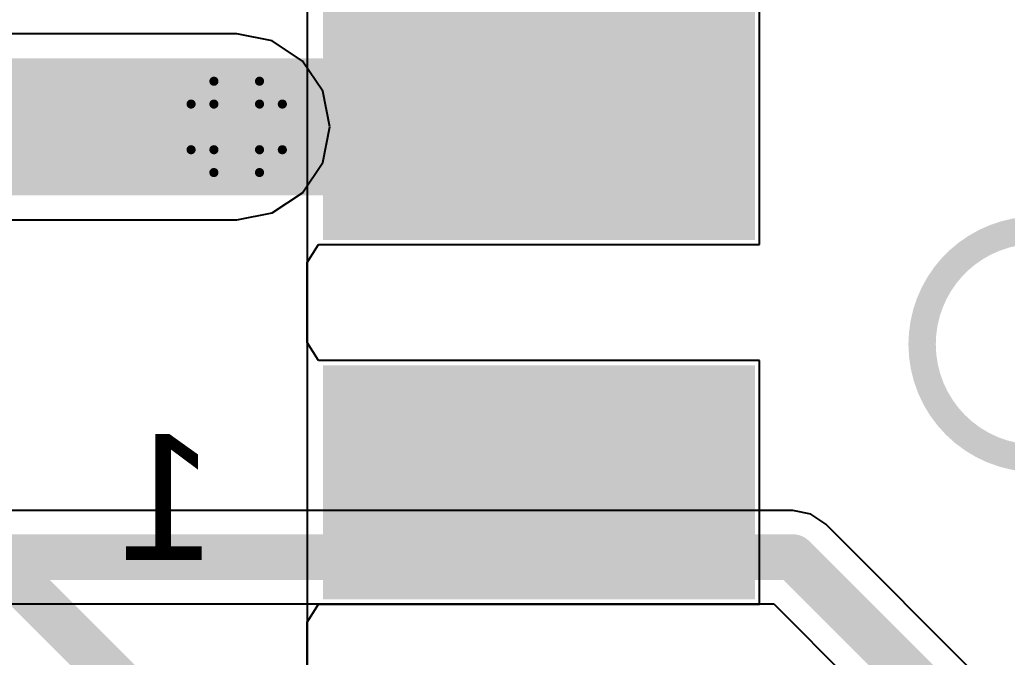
# Model space of a CAD drawing. Header units: inches. Extents: x -25 to 271, y -41 to 15.
# Drawn here: x 23.37 to 28.87, y -24.62 to -21.07 of the extents above; entities that cross this region are included whole.
import ezdxf

# ---------------------------------------------------------------- set-up
doc = ezdxf.new("R2010")
doc.units = ezdxf.units.IN
for name, color, linetype in [('Bottom Layer', 5, 'Continuous'), ('Bottom Overlay', 54, 'Continuous'), ('Bottom Paste', 16, 'Continuous'), ('Bottom Solder', 6, 'Continuous'), ('Dimensions', 6, 'Continuous'), ('Drill Drawing', 1, 'Continuous'), ('Top Layer', 1, 'Continuous'), ('Via Holes', 16, 'Continuous')]:
    doc.layers.add(name, color=color, linetype=linetype)
doc.styles.add('Arial', font='', dxfattribs={"height": 0.2})
doc.styles.get('Arial').set_extended_font_data('Arial')

# ---------------------------------------------------------------- blocks, each defined once
blk = doc.blocks.new('BL_R8812AF1_B_14')
at = {"layer": 'Bottom Layer'}
for points in [[(-14.59999874, 5.54999779), (-12.39999806, 5.54999779), (-12.39999806, 4.44999745), (-14.59999874, 4.44999745)], [(-14.59999874, 3.549996709999999), (-12.39999806, 3.549996709999999), (-12.39999806, 2.44999637), (-14.59999874, 2.44999637)]]:
    blk.add_hatch(color=5, dxfattribs=at).paths.add_polyline_path(points)
at = {"layer": 'Bottom Paste'}
for points in [[(-14.59999874, 5.54999779), (-12.39999806, 5.54999779), (-12.39999806, 4.44999745), (-14.59999874, 4.44999745)], [(-14.59999874, 3.549996709999999), (-12.39999806, 3.549996709999999), (-12.39999806, 2.44999637), (-14.59999874, 2.44999637)]]:
    blk.add_hatch(color=16, dxfattribs=at).paths.add_polyline_path(points)
at = {"layer": 'Bottom Solder'}
for points in [[(-14.70159874, 5.651597789999999), (-12.29839806, 5.651597789999999), (-12.29839806, 4.34839745), (-14.70159874, 4.34839745)], [(-14.70159874, 3.65159671), (-12.29839806, 3.65159671), (-12.29839806, 2.34839637), (-14.70159874, 2.34839637)]]:
    blk.add_hatch(color=6, dxfattribs=at).paths.add_polyline_path(points)
at = {"layer": 'Bottom Overlay', "style": 'Arial', "text_generation_flag": 2}
blk.add_text('1', height=0.7000011399999999, rotation=180, dxfattribs=at).set_placement((-11.6965984, 5.431797619999999))

msp = doc.modelspace()

# ---------------------------------------------------------------- hatches: boundary and pattern name
at = {"layer": 'Bottom Layer'}
h = msp.add_hatch(color=5, dxfattribs=at)
edge = h.paths.add_edge_path()
edge.add_arc((24.57691808, -21.6662), 0.2999994, 0, 360)
at = {"layer": 'Top Layer'}
h = msp.add_hatch(color=1, dxfattribs=at)
edge = h.paths.add_edge_path()
edge.add_arc((24.57691808, -21.6662), 0.2999994, 0, 360)
at = {"layer": 'Via Holes'}
h = msp.add_hatch(color=7, dxfattribs=at)
edge = h.paths.add_edge_path()
edge.add_arc((24.57691808, -21.6662), 0.1499997, 0, 360)

# ---------------------------------------------------------------- linework, layer by layer
at = {"layer": 'Bottom Layer'}
for p, q in [((24.9682, -9.9822), (24.9682, -27.2034)), ((27.48659984, -22.32059544), (27.48659984, -20.96659764)), ((24.9682, -22.4209229), (25.0326017, -22.32059544)), ((25.0326017, -22.32059544), (27.48659984, -22.32059544)), ((24.9682, -22.86627126), (24.9682, -22.4209229)), ((25.0326017, -22.96659618), (24.9682, -22.86627126)), ((25.09520254, -22.96659872), (25.0326017, -22.96659618)), ((27.48659984, -22.96659872), (25.09520254, -22.96659872)), ((27.48659984, -24.32059652), (27.48659984, -22.96659872)), ((24.9682, -24.42092398), (25.0326017, -24.32059906)), ((25.0326017, -24.32059906), (25.09520254, -24.32059652)), ((25.09520254, -24.32059652), (27.48659984, -24.32059652)), ((24.9682, -25.43201924), (24.9682, -24.42092398))]:
    msp.add_line(p, q, dxfattribs=at)
for points, const_width in [([(26.23699604, -21.6662), (26.2595995, -21.64359654)], 0.7619999999999999), ([(24.57691808, -21.6662), (26.23699604, -21.6662)], 0.7619999999999999), ([(23.1648, -21.6662), (24.57691808, -21.6662)], 0.3809999999999999), ([(21.00204334, -21.83211026), (26.85593308, -27.686)], 0.254)]:
    msp.add_lwpolyline(points, dxfattribs=dict(at, const_width=const_width))
for points, const_width in [([(26.0690995, -21.64359654, 1), (26.4500995, -21.64359654, 1)], 0.3809999999999999), ([(24.38641808, -21.6662, 1), (24.76741808, -21.6662, 1)], 0.3809999999999999), ([(26.04649604, -21.6662, 1), (26.42749604, -21.6662, 1)], 0.3809999999999999), ([(26.04649604, -21.6662, 1), (26.42749604, -21.6662, 1)], 0.3809999999999999), ([(24.48166808, -21.6662, 1), (24.67216808, -21.6662, 1)], 0.1905)]:
    msp.add_lwpolyline(points, format="xyb", close=True, dxfattribs=dict(at, const_width=const_width))
at = {"layer": 'Dimensions', "const_width": 0.1524}
for points in [[(28.39211999999999, -22.875494, -0.4142135623730951), (29.02712, -22.240494)], [(28.39211999999999, -22.875494, -0.4142135623730951), (29.02712, -22.240494)], [(29.02712, -23.510494, -0.4142135623730951), (28.39211999999999, -22.875494)], [(29.02712, -23.510494, -0.4142135623730951), (28.39211999999999, -22.875494)]]:
    msp.add_lwpolyline(points, format="xyb", dxfattribs=at)
at = {"layer": 'Dimensions', "const_width": 0.0762}
msp.add_lwpolyline([(28.35402, -22.875494, 1), (28.43022, -22.875494, 1)], format="xyb", close=True, dxfattribs=at)
msp.add_lwpolyline([(28.35402, -22.875494, 1), (28.43022, -22.875494, 1)], format="xyb", close=True, dxfattribs=at)
msp.add_lwpolyline([(28.35402, -22.875494, 1), (28.43022, -22.875494, 1)], format="xyb", close=True, dxfattribs=at)
msp.add_lwpolyline([(28.35402, -22.875494, 1), (28.43022, -22.875494, 1)], format="xyb", close=True, dxfattribs=at)
at = {"layer": 'Drill Drawing', "const_width": 0.0508}
for points in [[(24.44991808, -21.5392), (24.44991808, -21.4122)], [(24.44991808, -21.4122), (24.70391808, -21.4122)], [(24.70391808, -21.5392), (24.70391808, -21.4122)], [(24.32291808, -21.7932), (24.32291808, -21.5392)], [(24.32291808, -21.5392), (24.44991808, -21.5392)], [(24.70391808, -21.5392), (24.83091808, -21.5392)], [(24.83091808, -21.7932), (24.83091808, -21.5392)], [(24.32291808, -21.7932), (24.44991808, -21.7932)], [(24.44991808, -21.9202), (24.44991808, -21.7932)], [(24.70391808, -21.7932), (24.83091808, -21.7932)], [(24.70391808, -21.9202), (24.70391808, -21.7932)], [(24.44991808, -21.9202), (24.70391808, -21.9202)]]:
    msp.add_lwpolyline(points, dxfattribs=at)
at = {"layer": 'Drill Drawing', "const_width": 0.0254}
for points in [[(24.43721808, -21.4122, 1), (24.46261808, -21.4122, 1)], [(24.43721808, -21.4122, 1), (24.46261808, -21.4122, 1)], [(24.69121808, -21.4122, 1), (24.71661808, -21.4122, 1)], [(24.69121808, -21.4122, 1), (24.71661808, -21.4122, 1)], [(24.31021808, -21.5392, 1), (24.33561808, -21.5392, 1)], [(24.31021808, -21.5392, 1), (24.33561808, -21.5392, 1)], [(24.43721808, -21.5392, 1), (24.46261808, -21.5392, 1)], [(24.43721808, -21.5392, 1), (24.46261808, -21.5392, 1)], [(24.69121808, -21.5392, 1), (24.71661808, -21.5392, 1)], [(24.69121808, -21.5392, 1), (24.71661808, -21.5392, 1)], [(24.81821808, -21.5392, 1), (24.84361808, -21.5392, 1)], [(24.81821808, -21.5392, 1), (24.84361808, -21.5392, 1)], [(24.31021808, -21.7932, 1), (24.33561808, -21.7932, 1)], [(24.31021808, -21.7932, 1), (24.33561808, -21.7932, 1)], [(24.43721808, -21.7932, 1), (24.46261808, -21.7932, 1)], [(24.43721808, -21.7932, 1), (24.46261808, -21.7932, 1)], [(24.69121808, -21.7932, 1), (24.71661808, -21.7932, 1)], [(24.69121808, -21.7932, 1), (24.71661808, -21.7932, 1)], [(24.81821808, -21.7932, 1), (24.84361808, -21.7932, 1)], [(24.81821808, -21.7932, 1), (24.84361808, -21.7932, 1)], [(24.43721808, -21.9202, 1), (24.46261808, -21.9202, 1)], [(24.43721808, -21.9202, 1), (24.46261808, -21.9202, 1)], [(24.69121808, -21.9202, 1), (24.71661808, -21.9202, 1)], [(24.69121808, -21.9202, 1), (24.71661808, -21.9202, 1)]]:
    msp.add_lwpolyline(points, format="xyb", close=True, dxfattribs=at)
at = {"layer": 'Top Layer'}
for p, q in [((24.57691808, -21.14824828), (20.60242768, -21.14824828)), ((24.77512952, -21.18767416), (24.57691808, -21.14824828)), ((24.94316576, -21.29995232), (24.77512952, -21.18767416)), ((25.05544392, -21.46798856), (24.94316576, -21.29995232)), ((25.0948698, -21.6662), (25.05544392, -21.46798856)), ((25.05544392, -21.86441144), (25.0948698, -21.6662)), ((24.94316576, -22.03244768), (25.05544392, -21.86441144)), ((24.77512952, -22.14472584), (24.94316576, -22.03244768)), ((24.57691808, -22.18415172), (24.77512952, -22.14472584)), ((20.81697132, -22.18415172), (24.57691808, -22.18415172)), ((27.67325682, -23.8008795), (19.32561032, -23.8008795)), ((27.77236254, -23.82059244), (27.67325682, -23.8008795)), ((27.85638066, -23.87673152), (27.77236254, -23.82059244)), ((31.40667328, -27.42702414), (27.85638066, -23.87673152)), ((18.19343834, -24.31883122), (27.565985, -24.31883122)), ((27.565985, -24.31883122), (31.11627761999999, -27.86912384))]:
    msp.add_line(p, q, dxfattribs=at)
for points, const_width in [([(20.60242768, -21.6662), (24.57691808, -21.6662)], 0.7619999999999999), ([(17.84854952, -24.05985536), (27.67325682, -24.05985536)], 0.254), ([(27.67325682, -24.05985536), (31.29940146, -27.686)], 0.254)]:
    msp.add_lwpolyline(points, dxfattribs=dict(at, const_width=const_width))
for points, const_width in [([(24.38641808, -21.6662, 1), (24.76741808, -21.6662, 1)], 0.3809999999999999), ([(27.60975682, -24.05985536, 1), (27.73675682, -24.05985536, 1)], 0.127), ([(27.60975682, -24.05985536, 1), (27.73675682, -24.05985536, 1)], 0.127)]:
    msp.add_lwpolyline(points, format="xyb", close=True, dxfattribs=dict(at, const_width=const_width))

# ---------------------------------------------------------------- block references
at = {"rotation": 180}
msp.add_blockref('BL_R8812AF1_B_14', (12.7596011, -18.6436), dxfattribs=at)

doc.saveas('drawing.dxf')
